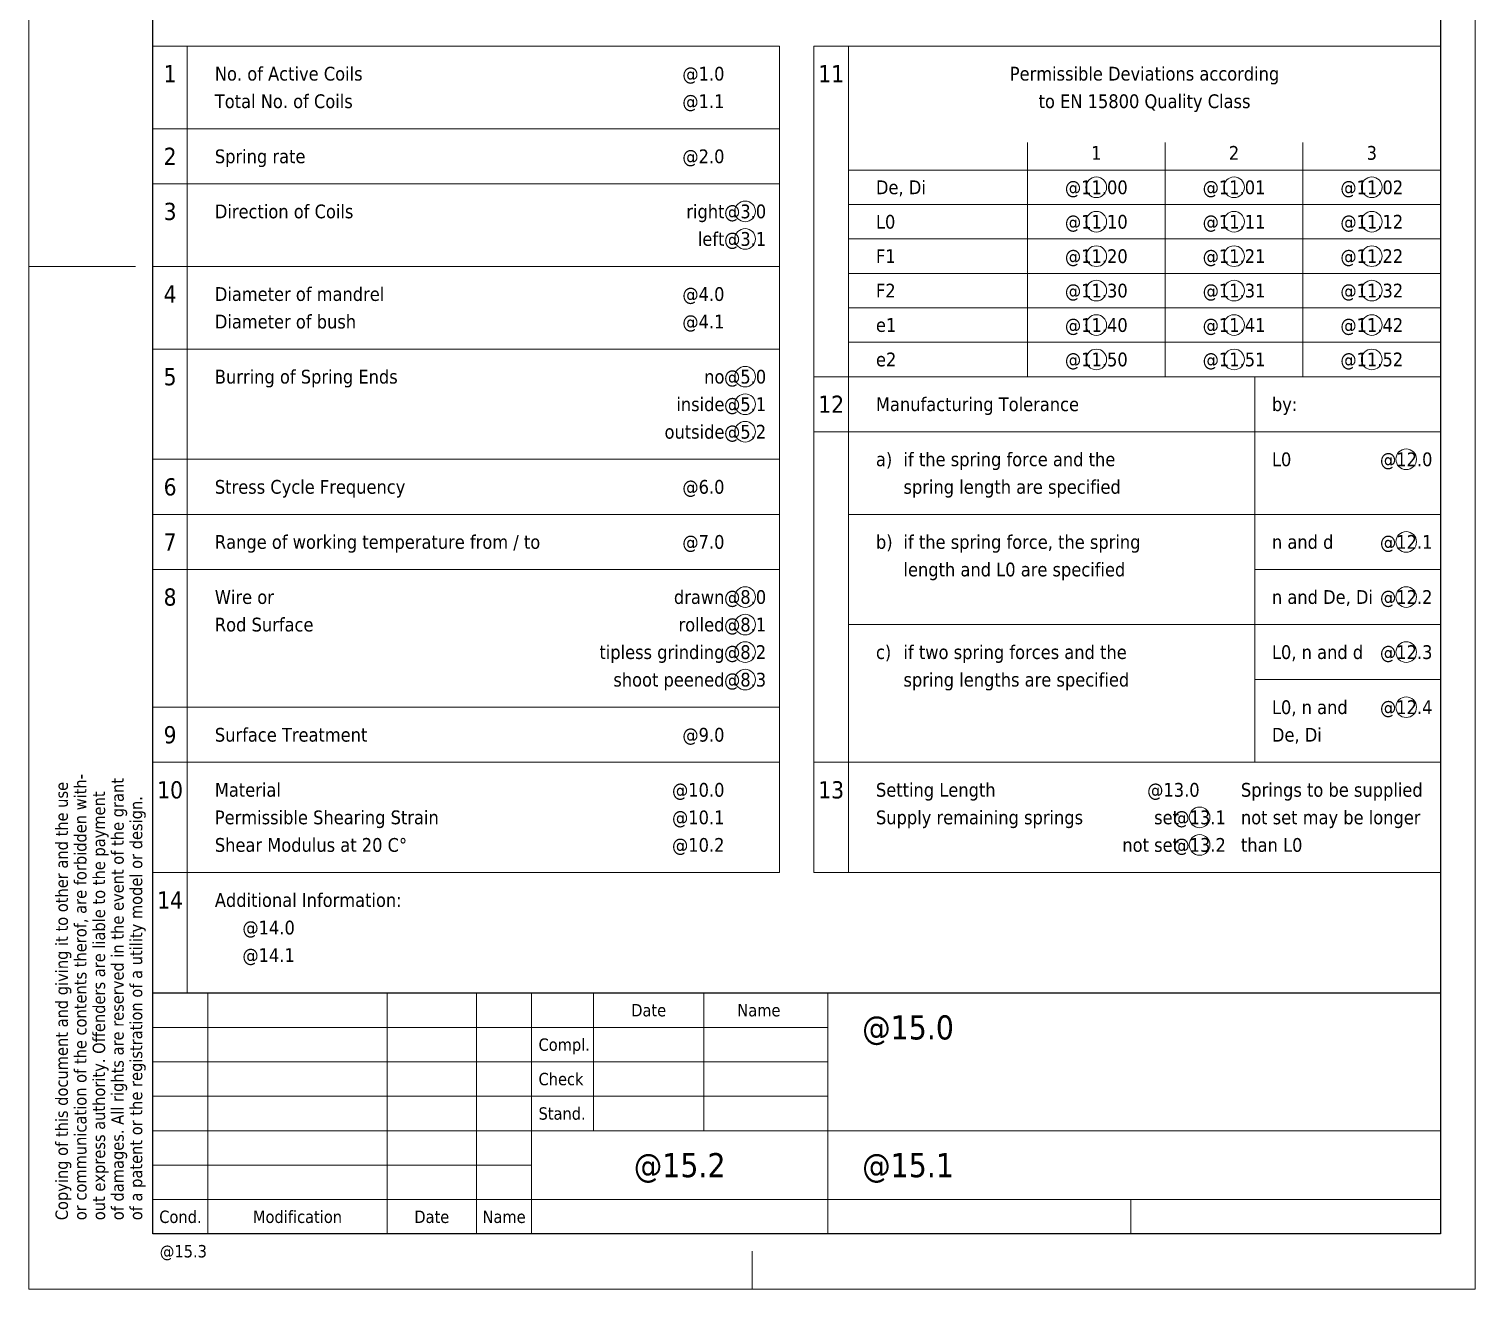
# Model space of a CAD drawing. Header units: millimetres. Extents: x 0 to 210, y 0 to 297.
# Drawn here: x 0 to 210, y 0 to 183 of the extents above; entities that cross this region are included whole.
import ezdxf
from ezdxf.enums import TextEntityAlignment as Align

# ---------------------------------------------------------------- set-up
doc = ezdxf.new("R2010")
doc.units = ezdxf.units.MM
doc.header["$LTSCALE"] = 15
doc.layers.get('0').update_dxf_attribs({"color": 1, "lineweight": 25, "true_color": 0xff0000})
for name, color, linetype, lineweight, true_color in [('2', 2, 'Continuous', 13, 0xffff00), ('TEXT-1', 3, 'Continuous', 18, 0x00ff00), ('TEXT-2', 2, 'Continuous', 18, 0xffff00)]:
    doc.layers.add(name, color=color, linetype=linetype, lineweight=lineweight, true_color=true_color)
doc.styles.add('textstyle123', font='')
doc.styles.add('textstyle124', font='')
doc.styles.add('textstyle125', font='')
doc.styles.add('textstyle126', font='')
doc.styles.add('textstyle127', font='')
doc.styles.add('textstyle128', font='')
doc.styles.add('textstyle129', font='')
doc.styles.add('textstyle130', font='')
doc.styles.add('textstyle131', font='')
doc.styles.add('textstyle132', font='')
doc.styles.add('textstyle133', font='')
doc.styles.add('textstyle134', font='')
doc.styles.add('textstyle135', font='')
doc.styles.add('textstyle136', font='')
doc.styles.add('textstyle137', font='')
doc.styles.add('textstyle139', font='')
doc.styles.add('textstyle140', font='')
doc.styles.add('textstyle141', font='')
doc.styles.add('textstyle142', font='')
doc.styles.add('textstyle143', font='')
doc.styles.add('textstyle144', font='')
doc.styles.add('textstyle145', font='')
doc.styles.add('textstyle146', font='')
doc.styles.add('textstyle147', font='')
doc.styles.add('textstyle148', font='')
doc.styles.add('textstyle149', font='')
doc.styles.add('textstyle150', font='')
doc.styles.add('textstyle151', font='')
doc.styles.add('textstyle152', font='')
doc.styles.add('textstyle153', font='')
doc.styles.add('textstyle154', font='')
doc.styles.add('textstyle155', font='')
doc.styles.add('textstyle156', font='')
doc.styles.add('textstyle159', font='')
doc.styles.add('textstyle160', font='')
doc.styles.add('textstyle161', font='')
doc.styles.add('textstyle162', font='')
doc.styles.add('textstyle163', font='')
doc.styles.add('textstyle164', font='')
doc.styles.add('textstyle165', font='')
doc.styles.add('textstyle166', font='')
doc.styles.add('textstyle167', font='')
doc.styles.add('textstyle168', font='')
doc.styles.add('textstyle169', font='')
doc.styles.add('textstyle170', font='')
doc.styles.add('textstyle171', font='')
doc.styles.add('textstyle172', font='')
doc.styles.add('textstyle173', font='')
doc.styles.add('textstyle174', font='')
doc.styles.add('textstyle175', font='')
doc.styles.add('textstyle176', font='')
doc.styles.add('textstyle177', font='')
doc.styles.add('textstyle178', font='')
doc.styles.add('textstyle179', font='')
doc.styles.add('textstyle180', font='')
doc.styles.add('textstyle181', font='')
doc.styles.add('textstyle182', font='')
doc.styles.add('textstyle183', font='')
doc.styles.add('textstyle184', font='')
doc.styles.add('textstyle185', font='')
doc.styles.add('textstyle186', font='')
doc.styles.add('textstyle187', font='')
doc.styles.add('textstyle188', font='')
doc.styles.add('textstyle189', font='')
doc.styles.add('textstyle190', font='')
doc.styles.add('textstyle191', font='')
doc.styles.add('textstyle192', font='')
doc.styles.add('textstyle193', font='')
doc.styles.add('textstyle24', font='')
doc.styles.add('textstyle25', font='')
doc.styles.add('textstyle26', font='')
doc.styles.add('textstyle27', font='')
doc.styles.add('textstyle28', font='')
doc.styles.add('textstyle29', font='')
doc.styles.add('textstyle30', font='')
doc.styles.add('textstyle31', font='')
doc.styles.add('textstyle32', font='')
doc.styles.add('textstyle33', font='')
doc.styles.add('textstyle34', font='')
doc.styles.add('textstyle35', font='')
doc.styles.add('textstyle36', font='')
doc.styles.add('textstyle37', font='')
doc.styles.add('textstyle38', font='')
doc.styles.add('textstyle39', font='')
doc.styles.add('textstyle40', font='')
doc.styles.add('textstyle41', font='')
doc.styles.add('textstyle42', font='')
doc.styles.add('textstyle43', font='')
doc.styles.add('textstyle44', font='')
doc.styles.add('textstyle45', font='')
doc.styles.add('textstyle46', font='')
doc.styles.add('textstyle47', font='')
doc.styles.add('textstyle48', font='')
doc.styles.add('textstyle49', font='')
doc.styles.add('textstyle50', font='')
doc.styles.add('textstyle51', font='')
doc.styles.add('textstyle52', font='')
doc.styles.add('textstyle53', font='')
doc.styles.add('textstyle54', font='')
doc.styles.add('textstyle55', font='')
doc.styles.add('textstyle56', font='')
doc.styles.add('textstyle57', font='')
doc.styles.add('textstyle58', font='')
doc.styles.add('textstyle59', font='')
doc.styles.add('textstyle60', font='')
doc.styles.add('textstyle61', font='')
doc.styles.add('textstyle62', font='')
doc.styles.add('textstyle63', font='')
doc.styles.add('textstyle64', font='')
doc.styles.add('textstyle65', font='')
doc.styles.add('textstyle66', font='')
doc.styles.add('textstyle67', font='')
doc.styles.add('textstyle68', font='')
doc.styles.add('textstyle69', font='')
doc.styles.add('textstyle70', font='')
doc.styles.add('textstyle71', font='')
doc.styles.add('textstyle72', font='')
doc.styles.add('textstyle73', font='')
doc.styles.add('textstyle74', font='')
doc.styles.add('textstyle75', font='')
doc.styles.add('textstyle76', font='')
doc.styles.add('textstyle77', font='')
doc.styles.add('textstyle78', font='')
doc.styles.add('textstyle79', font='')
doc.styles.add('textstyle80', font='')
doc.styles.add('textstyle81', font='')
doc.styles.add('textstyle82', font='')
doc.styles.add('textstyle83', font='')
doc.styles.add('textstyle84', font='')
doc.styles.add('textstyle85', font='')
doc.styles.add('textstyle86', font='')
doc.styles.add('textstyle87', font='')
doc.styles.add('textstyle88', font='')
doc.styles.add('textstyle89', font='')
doc.styles.add('textstyle90', font='')
doc.styles.add('textstyle91', font='')
doc.styles.add('textstyle92', font='')
doc.styles.add('textstyle93', font='')
doc.styles.add('textstyle94', font='')
doc.styles.add('textstyle95', font='')
doc.styles.get('textstyle123').set_extended_font_data('Tahoma')
doc.styles.get('textstyle124').set_extended_font_data('Tahoma')
doc.styles.get('textstyle125').set_extended_font_data('Tahoma')
doc.styles.get('textstyle126').set_extended_font_data('Tahoma')
doc.styles.get('textstyle127').set_extended_font_data('Tahoma')
doc.styles.get('textstyle128').set_extended_font_data('Tahoma')
doc.styles.get('textstyle129').set_extended_font_data('Tahoma')
doc.styles.get('textstyle130').set_extended_font_data('Tahoma')
doc.styles.get('textstyle131').set_extended_font_data('Tahoma')
doc.styles.get('textstyle132').set_extended_font_data('Tahoma')
doc.styles.get('textstyle133').set_extended_font_data('Tahoma')
doc.styles.get('textstyle134').set_extended_font_data('Tahoma')
doc.styles.get('textstyle135').set_extended_font_data('Tahoma')
doc.styles.get('textstyle136').set_extended_font_data('Tahoma')
doc.styles.get('textstyle137').set_extended_font_data('Tahoma')
doc.styles.get('textstyle139').set_extended_font_data('Tahoma')
doc.styles.get('textstyle140').set_extended_font_data('Tahoma')
doc.styles.get('textstyle141').set_extended_font_data('Tahoma')
doc.styles.get('textstyle142').set_extended_font_data('Tahoma')
doc.styles.get('textstyle143').set_extended_font_data('Tahoma')
doc.styles.get('textstyle144').set_extended_font_data('Tahoma')
doc.styles.get('textstyle145').set_extended_font_data('Tahoma')
doc.styles.get('textstyle146').set_extended_font_data('Tahoma')
doc.styles.get('textstyle147').set_extended_font_data('Tahoma')
doc.styles.get('textstyle148').set_extended_font_data('Tahoma')
doc.styles.get('textstyle149').set_extended_font_data('Tahoma')
doc.styles.get('textstyle150').set_extended_font_data('Tahoma')
doc.styles.get('textstyle151').set_extended_font_data('Tahoma')
doc.styles.get('textstyle152').set_extended_font_data('Tahoma')
doc.styles.get('textstyle153').set_extended_font_data('Tahoma')
doc.styles.get('textstyle154').set_extended_font_data('Tahoma')
doc.styles.get('textstyle155').set_extended_font_data('Tahoma')
doc.styles.get('textstyle156').set_extended_font_data('Tahoma')
doc.styles.get('textstyle159').set_extended_font_data('Tahoma')
doc.styles.get('textstyle160').set_extended_font_data('Tahoma')
doc.styles.get('textstyle161').set_extended_font_data('Tahoma')
doc.styles.get('textstyle162').set_extended_font_data('Tahoma')
doc.styles.get('textstyle163').set_extended_font_data('Tahoma')
doc.styles.get('textstyle164').set_extended_font_data('Tahoma')
doc.styles.get('textstyle165').set_extended_font_data('Tahoma')
doc.styles.get('textstyle166').set_extended_font_data('Tahoma')
doc.styles.get('textstyle167').set_extended_font_data('Tahoma')
doc.styles.get('textstyle168').set_extended_font_data('Tahoma')
doc.styles.get('textstyle169').set_extended_font_data('Tahoma')
doc.styles.get('textstyle170').set_extended_font_data('Tahoma')
doc.styles.get('textstyle171').set_extended_font_data('Tahoma')
doc.styles.get('textstyle172').set_extended_font_data('Tahoma')
doc.styles.get('textstyle173').set_extended_font_data('Tahoma')
doc.styles.get('textstyle174').set_extended_font_data('Tahoma')
doc.styles.get('textstyle175').set_extended_font_data('Tahoma')
doc.styles.get('textstyle176').set_extended_font_data('Tahoma')
doc.styles.get('textstyle177').set_extended_font_data('Tahoma')
doc.styles.get('textstyle178').set_extended_font_data('Tahoma')
doc.styles.get('textstyle179').set_extended_font_data('Tahoma')
doc.styles.get('textstyle180').set_extended_font_data('Tahoma')
doc.styles.get('textstyle181').set_extended_font_data('Tahoma')
doc.styles.get('textstyle182').set_extended_font_data('Tahoma')
doc.styles.get('textstyle183').set_extended_font_data('Tahoma')
doc.styles.get('textstyle184').set_extended_font_data('Tahoma')
doc.styles.get('textstyle185').set_extended_font_data('Tahoma')
doc.styles.get('textstyle186').set_extended_font_data('Tahoma')
doc.styles.get('textstyle187').set_extended_font_data('Tahoma')
doc.styles.get('textstyle188').set_extended_font_data('Tahoma')
doc.styles.get('textstyle189').set_extended_font_data('Tahoma')
doc.styles.get('textstyle190').set_extended_font_data('Tahoma')
doc.styles.get('textstyle191').set_extended_font_data('Tahoma')
doc.styles.get('textstyle192').set_extended_font_data('Tahoma')
doc.styles.get('textstyle193').set_extended_font_data('Tahoma')
doc.styles.get('textstyle24').set_extended_font_data('Tahoma')
doc.styles.get('textstyle25').set_extended_font_data('Tahoma')
doc.styles.get('textstyle26').set_extended_font_data('Tahoma')
doc.styles.get('textstyle27').set_extended_font_data('Tahoma')
doc.styles.get('textstyle28').set_extended_font_data('Tahoma')
doc.styles.get('textstyle29').set_extended_font_data('Tahoma')
doc.styles.get('textstyle30').set_extended_font_data('Tahoma')
doc.styles.get('textstyle31').set_extended_font_data('Tahoma')
doc.styles.get('textstyle32').set_extended_font_data('Tahoma')
doc.styles.get('textstyle33').set_extended_font_data('Tahoma')
doc.styles.get('textstyle34').set_extended_font_data('Tahoma')
doc.styles.get('textstyle35').set_extended_font_data('Tahoma')
doc.styles.get('textstyle36').set_extended_font_data('Tahoma')
doc.styles.get('textstyle37').set_extended_font_data('Tahoma')
doc.styles.get('textstyle38').set_extended_font_data('Tahoma')
doc.styles.get('textstyle39').set_extended_font_data('Tahoma')
doc.styles.get('textstyle40').set_extended_font_data('Tahoma')
doc.styles.get('textstyle41').set_extended_font_data('Tahoma')
doc.styles.get('textstyle42').set_extended_font_data('Tahoma')
doc.styles.get('textstyle43').set_extended_font_data('Tahoma')
doc.styles.get('textstyle44').set_extended_font_data('Tahoma')
doc.styles.get('textstyle45').set_extended_font_data('Tahoma')
doc.styles.get('textstyle46').set_extended_font_data('Tahoma')
doc.styles.get('textstyle47').set_extended_font_data('Tahoma')
doc.styles.get('textstyle48').set_extended_font_data('Tahoma')
doc.styles.get('textstyle49').set_extended_font_data('Tahoma')
doc.styles.get('textstyle50').set_extended_font_data('Tahoma')
doc.styles.get('textstyle51').set_extended_font_data('Tahoma')
doc.styles.get('textstyle52').set_extended_font_data('Tahoma')
doc.styles.get('textstyle53').set_extended_font_data('Tahoma')
doc.styles.get('textstyle54').set_extended_font_data('Tahoma')
doc.styles.get('textstyle55').set_extended_font_data('Tahoma')
doc.styles.get('textstyle56').set_extended_font_data('Tahoma')
doc.styles.get('textstyle57').set_extended_font_data('Tahoma')
doc.styles.get('textstyle58').set_extended_font_data('Tahoma')
doc.styles.get('textstyle59').set_extended_font_data('Tahoma')
doc.styles.get('textstyle60').set_extended_font_data('Tahoma')
doc.styles.get('textstyle61').set_extended_font_data('Tahoma')
doc.styles.get('textstyle62').set_extended_font_data('Tahoma')
doc.styles.get('textstyle63').set_extended_font_data('Tahoma')
doc.styles.get('textstyle64').set_extended_font_data('Tahoma')
doc.styles.get('textstyle65').set_extended_font_data('Tahoma')
doc.styles.get('textstyle66').set_extended_font_data('Tahoma')
doc.styles.get('textstyle67').set_extended_font_data('Tahoma')
doc.styles.get('textstyle68').set_extended_font_data('Tahoma')
doc.styles.get('textstyle69').set_extended_font_data('Tahoma')
doc.styles.get('textstyle70').set_extended_font_data('Tahoma')
doc.styles.get('textstyle71').set_extended_font_data('Tahoma')
doc.styles.get('textstyle72').set_extended_font_data('Tahoma')
doc.styles.get('textstyle73').set_extended_font_data('Tahoma')
doc.styles.get('textstyle74').set_extended_font_data('Tahoma')
doc.styles.get('textstyle75').set_extended_font_data('Tahoma')
doc.styles.get('textstyle76').set_extended_font_data('Tahoma')
doc.styles.get('textstyle77').set_extended_font_data('Tahoma')
doc.styles.get('textstyle78').set_extended_font_data('Tahoma')
doc.styles.get('textstyle79').set_extended_font_data('Tahoma')
doc.styles.get('textstyle80').set_extended_font_data('Tahoma')
doc.styles.get('textstyle81').set_extended_font_data('Tahoma')
doc.styles.get('textstyle82').set_extended_font_data('Tahoma')
doc.styles.get('textstyle83').set_extended_font_data('Tahoma')
doc.styles.get('textstyle84').set_extended_font_data('Tahoma')
doc.styles.get('textstyle85').set_extended_font_data('Tahoma')
doc.styles.get('textstyle86').set_extended_font_data('Tahoma')
doc.styles.get('textstyle87').set_extended_font_data('Tahoma')
doc.styles.get('textstyle88').set_extended_font_data('Tahoma')
doc.styles.get('textstyle89').set_extended_font_data('Tahoma')
doc.styles.get('textstyle90').set_extended_font_data('Tahoma')
doc.styles.get('textstyle91').set_extended_font_data('Tahoma')
doc.styles.get('textstyle92').set_extended_font_data('Tahoma')
doc.styles.get('textstyle93').set_extended_font_data('Tahoma')
doc.styles.get('textstyle94').set_extended_font_data('Tahoma')
doc.styles.get('textstyle95').set_extended_font_data('Tahoma')

msp = doc.modelspace()

# ---------------------------------------------------------------- linework, layer by layer
for p, q in [((18, 43), (18, 292)), ((205, 292), (205, 43)), ((205, 46), (205, 8)), ((18, 8), (18, 43)), ((18, 43), (205, 43)), ((205, 8), (18, 8))]:
    msp.add_line(p, q)
at = {"layer": '2'}
for p, q in [((0, 0), (0, 297)), ((210, 297), (210, 0)), ((18, 180.5), (23, 180.5)), ((23, 180.5), (109, 180.5)), ((23, 168.5), (23, 180.5)), ((109, 168.5), (109, 180.5)), ((114, 180.5), (119, 180.5)), ((114, 132.5), (114, 180.5)), ((119, 180.5), (205, 180.5)), ((119, 162.5), (119, 180.5)), ((18, 168.5), (23, 168.5)), ((23, 160.5), (23, 168.5)), ((23, 168.5), (109, 168.5)), ((109, 160.5), (109, 168.5)), ((145, 162.5), (145, 166.5)), ((165, 162.5), (165, 166.5)), ((185, 162.5), (185, 166.5)), ((119, 162.5), (123, 162.5)), ((119, 157.5), (119, 162.5)), ((123, 162.5), (142, 162.5)), ((142, 162.5), (163, 162.5)), ((145, 157.5), (145, 162.5)), ((163, 162.5), (184, 162.5)), ((165, 157.5), (165, 162.5)), ((184, 162.5), (205, 162.5)), ((185, 157.5), (185, 162.5)), ((18, 160.5), (23, 160.5)), ((23, 148.5), (23, 160.5)), ((23, 160.5), (109, 160.5)), ((109, 148.5), (109, 160.5)), ((119, 152.5), (119, 157.5)), ((119, 157.5), (123, 157.5)), ((123, 157.5), (142, 157.5)), ((142, 157.5), (163, 157.5)), ((145, 152.5), (145, 157.5)), ((163, 157.5), (184, 157.5)), ((165, 152.5), (165, 157.5)), ((184, 157.5), (205, 157.5)), ((185, 152.5), (185, 157.5)), ((119, 147.5), (119, 152.5)), ((119, 152.5), (123, 152.5)), ((123, 152.5), (142, 152.5)), ((142, 152.5), (163, 152.5)), ((145, 147.5), (145, 152.5)), ((163, 152.5), (184, 152.5)), ((165, 147.5), (165, 152.5)), ((184, 152.5), (205, 152.5)), ((185, 147.5), (185, 152.5)), ((0, 148.5), (15.5, 148.5)), ((18, 148.5), (23, 148.5)), ((23, 136.5), (23, 148.5)), ((23, 148.5), (109, 148.5)), ((109, 136.5), (109, 148.5)), ((119, 142.5), (119, 147.5)), ((119, 147.5), (123, 147.5)), ((123, 147.5), (142, 147.5)), ((142, 147.5), (163, 147.5)), ((145, 142.5), (145, 147.5)), ((163, 147.5), (184, 147.5)), ((165, 142.5), (165, 147.5)), ((184, 147.5), (205, 147.5)), ((185, 142.5), (185, 147.5)), ((119, 137.5), (119, 142.5)), ((119, 142.5), (123, 142.5)), ((123, 142.5), (142, 142.5)), ((142, 142.5), (163, 142.5)), ((145, 137.5), (145, 142.5)), ((163, 142.5), (184, 142.5)), ((165, 137.5), (165, 142.5)), ((184, 142.5), (205, 142.5)), ((185, 137.5), (185, 142.5)), ((18, 136.5), (23, 136.5)), ((23, 120.5), (23, 136.5)), ((23, 136.5), (109, 136.5)), ((109, 120.5), (109, 136.5)), ((119, 132.5), (119, 137.5)), ((119, 137.5), (123, 137.5)), ((123, 137.5), (142, 137.5)), ((142, 137.5), (163, 137.5)), ((145, 132.5), (145, 137.5)), ((163, 137.5), (184, 137.5)), ((165, 132.5), (165, 137.5)), ((184, 137.5), (205, 137.5)), ((185, 132.5), (185, 137.5)), ((114, 132.5), (119, 132.5)), ((114, 60.5), (114, 132.5)), ((119, 132.5), (205, 132.5)), ((119, 132.5), (119, 124.5)), ((178, 124.5), (178, 132.5)), ((114, 124.5), (119, 124.5)), ((119, 124.5), (178, 124.5)), ((119, 124.5), (119, 76.5)), ((178, 124.5), (205, 124.5)), ((178, 112.5), (178, 124.5)), ((18, 120.5), (23, 120.5)), ((23, 120.5), (109, 120.5)), ((23, 111.5), (23, 120.5)), ((109, 112.5), (109, 120.5)), ((18, 112.5), (23, 112.5)), ((23, 112.5), (109, 112.5)), ((23, 104.5), (23, 111.5)), ((109, 104.5), (109, 112.5)), ((119, 112.5), (205, 112.5)), ((178, 76.5), (178, 112.5)), ((18, 104.5), (23, 104.5)), ((23, 104.5), (109, 104.5)), ((23, 84.5), (23, 104.5)), ((109, 84.5), (109, 104.5)), ((178, 104.5), (205, 104.5)), ((119, 96.5), (205, 96.5)), ((178, 88.5), (205, 88.5)), ((18, 84.5), (23, 84.5)), ((23, 76.5), (23, 84.5)), ((23, 84.5), (109, 84.5)), ((109, 76.5), (109, 84.5)), ((18, 76.5), (23, 76.5)), ((23, 60.5), (23, 76.5)), ((23, 76.5), (109, 76.5)), ((109, 60.5), (109, 76.5)), ((119, 76.5), (114, 76.5)), ((119, 76.5), (119, 60.5)), ((178, 76.5), (119, 76.5)), ((205, 76.5), (178, 76.5)), ((18, 60.5), (23, 60.5)), ((23, 60.5), (109, 60.5)), ((23, 43), (23, 60.5)), ((114, 60.5), (119, 60.5)), ((119, 60.5), (205, 60.5)), ((26, 8), (26, 43)), ((52, 8), (52, 43)), ((65, 8), (65, 43)), ((73, 8), (73, 43)), ((82, 23), (82, 43)), ((98, 23), (98, 43)), ((116, 8), (116, 43)), ((18, 38), (73, 38)), ((73, 38), (116, 38)), ((18, 33), (73, 33)), ((73, 33), (116, 33)), ((18, 28), (73, 28)), ((73, 28), (116, 28)), ((18, 23), (73, 23)), ((73, 23), (116, 23)), ((116, 23), (205, 23)), ((18, 18), (73, 18)), ((205, 13), (18, 13)), ((160, 8), (160, 13)), ((105, 5.5), (105, 0)), ((210, 0), (0, 0))]:
    msp.add_line(p, q, dxfattribs=at)
for centre in [(155, 160), (175, 160), (195, 160), (104, 156.5), (155, 155), (175, 155), (195, 155), (104, 152.5), (155, 150), (175, 150), (195, 150), (155, 145), (175, 145), (195, 145), (155, 140), (175, 140), (195, 140), (155, 135), (175, 135), (195, 135), (104, 132.5), (104, 128.5), (104, 124.5), (200, 120.5), (200, 108.5), (104, 100.5), (200, 100.5), (104, 96.5), (104, 92.5), (200, 92.5), (104, 88.5), (200, 84.5), (170, 68.5), (170, 64.5)]:
    msp.add_circle(centre, 1.5, dxfattribs=at)

# ---------------------------------------------------------------- texts
at = {"layer": 'TEXT-1'}
for s, height, style, p in [('1', 2.5, 'textstyle177', (20.5, 176.5)), ('11', 2.5, 'textstyle186', (116.5, 176.5)), ('2', 2.5, 'textstyle176', (20.5, 164.5)), ('@11.00', 2, 'textstyle139', (155, 160)), ('@11.01', 2, 'textstyle140', (175, 160)), ('@11.02', 2, 'textstyle141', (195, 160)), ('3', 2.5, 'textstyle178', (20.5, 156.5)), ('@3.0', 2, 'textstyle168', (104, 156.5)), ('@11.10', 2, 'textstyle142', (155, 155)), ('@11.11', 2, 'textstyle143', (175, 155)), ('@11.12', 2, 'textstyle144', (195, 155)), ('@3.1', 2, 'textstyle167', (104, 152.5)), ('@11.20', 2, 'textstyle145', (155, 150)), ('@11.21', 2, 'textstyle146', (175, 150)), ('@11.22', 2, 'textstyle147', (195, 150)), ('4', 2.5, 'textstyle180', (20.5, 144.5)), ('@11.30', 2, 'textstyle148', (155, 145)), ('@11.31', 2, 'textstyle149', (175, 145)), ('@11.32', 2, 'textstyle150', (195, 145)), ('@11.40', 2, 'textstyle151', (155, 140)), ('@11.41', 2, 'textstyle152', (175, 140)), ('@11.42', 2, 'textstyle153', (195, 140)), ('@11.50', 2, 'textstyle154', (155, 135)), ('@11.51', 2, 'textstyle155', (175, 135)), ('@11.52', 2, 'textstyle156', (195, 135)), ('5', 2.5, 'textstyle179', (20.5, 132.5)), ('@5.0', 2, 'textstyle169', (104, 132.5)), ('@5.1', 2, 'textstyle170', (104, 128.5)), ('12', 2.5, 'textstyle187', (116.5, 128.5)), ('@5.2', 2, 'textstyle171', (104, 124.5)), ('@12.0', 2, 'textstyle159', (200, 120.5)), ('6', 2.5, 'textstyle181', (20.5, 116.5)), ('7', 2.5, 'textstyle182', (20.5, 108.5)), ('@12.1', 2, 'textstyle160', (200, 108.5)), ('8', 2.5, 'textstyle183', (20.5, 100.5)), ('@8.0', 2, 'textstyle172', (104, 100.5)), ('@12.2', 2, 'textstyle161', (200, 100.5)), ('@8.1', 2, 'textstyle173', (104, 96.5)), ('@8.2', 2, 'textstyle174', (104, 92.5)), ('@12.3', 2, 'textstyle162', (200, 92.5)), ('@8.3', 2, 'textstyle175', (104, 88.5)), ('@12.4', 2, 'textstyle163', (200, 84.5)), ('9', 2.5, 'textstyle184', (20.5, 80.5)), ('10', 2.5, 'textstyle185', (20.5, 72.5)), ('13', 2.5, 'textstyle188', (116.5, 72.5)), ('@13.1', 2, 'textstyle164', (170, 68.5)), ('@13.2', 2, 'textstyle166', (170, 64.5)), ('14', 2.5, 'textstyle189', (20.5, 56.5)), ('Date', 1.8, 'textstyle128', (90, 40.5)), ('Name', 1.8, 'textstyle129', (106, 40.5)), ('@15.2', 3.5, 'textstyle40', (94.5, 18)), ('Cond.', 1.8, 'textstyle123', (22, 10.5)), ('Modification', 1.8, 'textstyle125', (39, 10.5)), ('Date', 1.8, 'textstyle126', (58.5, 10.5)), ('Name', 1.8, 'textstyle127', (69, 10.5))]:
    msp.add_text(s, height=height, dxfattribs=dict(at, style=style)).set_placement(p, align=Align.MIDDLE_CENTER)
for s, style, p in [('@1.0', 'textstyle25', (101, 176.5)), ('@1.1', 'textstyle26', (101, 172.5)), ('@2.0', 'textstyle33', (101, 164.5)), ('@4.0', 'textstyle27', (101, 144.5)), ('@4.1', 'textstyle34', (101, 140.5)), ('@6.0', 'textstyle28', (101, 116.5)), ('@7.0', 'textstyle29', (101, 108.5)), ('@9.0', 'textstyle30', (101, 80.5)), ('@10.0', 'textstyle35', (101, 72.5)), ('@13.0', 'textstyle165', (170, 72.5)), ('@10.1', 'textstyle31', (101, 68.5)), ('@10.2', 'textstyle32', (101, 64.5))]:
    msp.add_text(s, height=2, dxfattribs=dict(at, style=style)).set_placement(p, align=Align.MIDDLE_RIGHT)
for s, style, p in [('Copying of this document and giving it to other and the use', 'textstyle133', (6.2, 10)), ('or communication of the contents therof, are forbidden with-', 'textstyle134', (8.9, 10)), ('of damages. All rights are reserved in the event of the grant', 'textstyle136', (14.3, 10)), ('out express authority. Offenders are liable to the payment', 'textstyle135', (11.6, 10)), ('of a patent or the registration of a utility model or design.', 'textstyle137', (17, 10))]:
    msp.add_text(s, height=1.8, rotation=90, dxfattribs=dict(at, style=style)).set_placement(p, align=Align.BOTTOM_LEFT)
for s, height, style, p in [('@14.0', 2, 'textstyle36', (31, 52.5)), ('@14.1', 2, 'textstyle37', (31, 48.5)), ('Compl.', 1.8, 'textstyle130', (74, 35.5)), ('Check', 1.8, 'textstyle131', (74, 30.5)), ('Stand.', 1.8, 'textstyle132', (74, 25.5)), ('@15.1', 3.5, 'textstyle39', (121, 18)), ('@15.3', 1.8, 'textstyle124', (19, 5.5))]:
    msp.add_text(s, height=height, dxfattribs=dict(at, style=style)).set_placement(p, align=Align.MIDDLE_LEFT)
at = {"layer": 'TEXT-1', "ltscale": 3, "style": 'textstyle38'}
msp.add_text('@15.0', height=3.5, dxfattribs=at).set_placement((121, 38), align=Align.MIDDLE_LEFT)
at = {"layer": 'TEXT-2'}
for s, style, p in [('No. of Active Coils', 'textstyle24', (27, 176.5)), ('Total No. of Coils', 'textstyle41', (27, 172.5)), ('Spring rate', 'textstyle61', (27, 164.5)), ('De, Di', 'textstyle66', (123, 160)), ('Direction of Coils', 'textstyle42', (27, 156.5)), ('L0', 'textstyle67', (123, 155)), ('F1', 'textstyle68', (123, 150)), ('Diameter of mandrel', 'textstyle49', (27, 144.5)), ('F2', 'textstyle69', (123, 145)), ('Diameter of bush', 'textstyle62', (27, 140.5)), ('e1', 'textstyle70', (123, 140)), ('e2', 'textstyle71', (123, 135)), ('Burring of Spring Ends', 'textstyle45', (27, 132.5)), ('Manufacturing Tolerance', 'textstyle72', (123, 128.5)), ('by:', 'textstyle73', (180.5, 128.5)), ('a)', 'textstyle74', (123, 120.5)), ('if the spring force and the', 'textstyle75', (127, 120.5)), ('L0', 'textstyle83', (180.5, 120.5)), ('Stress Cycle Frequency', 'textstyle50', (27, 116.5)), ('spring length are specified', 'textstyle76', (127, 116.5)), ('Range of working temperature from / to', 'textstyle51', (27, 108.5)), ('b)', 'textstyle77', (123, 108.5)), ('if the spring force, the spring', 'textstyle78', (127, 108.5)), ('n and d', 'textstyle84', (180.5, 108.5)), ('length and L0 are specified', 'textstyle79', (127, 104.5)), ('Wire or', 'textstyle52', (27, 100.5)), ('n and De, Di', 'textstyle85', (180.5, 100.5)), ('Rod Surface', 'textstyle54', (27, 96.5)), ('c)', 'textstyle81', (123, 92.5)), ('if two spring forces and the', 'textstyle80', (127, 92.5)), ('L0, n and d', 'textstyle86', (180.5, 92.5)), ('spring lengths are specified', 'textstyle82', (127, 88.5)), ('L0, n and', 'textstyle87', (180.5, 84.5)), ('Surface Treatment', 'textstyle58', (27, 80.5)), ('De, Di', 'textstyle88', (180.5, 80.5)), ('Material', 'textstyle193', (27, 72.5)), ('Setting Length', 'textstyle89', (123, 72.5)), ('Springs to be supplied', 'textstyle93', (176, 72.5)), ('Permissible Shearing Strain', 'textstyle59', (27, 68.5)), ('Supply remaining springs', 'textstyle90', (123, 68.5)), ('not set may be longer', 'textstyle94', (176, 68.5)), ('Shear Modulus at 20 C%%d', 'textstyle60', (27, 64.5)), ('than L0', 'textstyle95', (176, 64.5)), ('Additional Information:', 'textstyle63', (27, 56.5))]:
    msp.add_text(s, height=2, dxfattribs=dict(at, style=style)).set_placement(p, align=Align.MIDDLE_LEFT)
for s, style, p in [('Permissible Deviations according', 'textstyle64', (162, 176.5)), ('to EN 15800 Quality Class', 'textstyle65', (162, 172.5)), ('1', 'textstyle190', (155, 165)), ('2', 'textstyle191', (175, 165)), ('3', 'textstyle192', (195, 165))]:
    msp.add_text(s, height=2, dxfattribs=dict(at, style=style)).set_placement(p, align=Align.MIDDLE_CENTER)
for s, style, p in [('right', 'textstyle43', (101, 156.5)), ('left', 'textstyle44', (101, 152.5)), ('no', 'textstyle46', (101, 132.5)), ('inside', 'textstyle47', (101, 128.5)), ('outside', 'textstyle48', (101, 124.5)), ('drawn', 'textstyle53', (101, 100.5)), ('rolled', 'textstyle55', (101, 96.5)), ('tipless grinding', 'textstyle56', (101, 92.5)), ('shoot peened', 'textstyle57', (101, 88.5)), ('set', 'textstyle91', (167, 68.5)), ('not set', 'textstyle92', (167, 64.5))]:
    msp.add_text(s, height=2, dxfattribs=dict(at, style=style)).set_placement(p, align=Align.MIDDLE_RIGHT)

doc.saveas('drawing.dxf')
